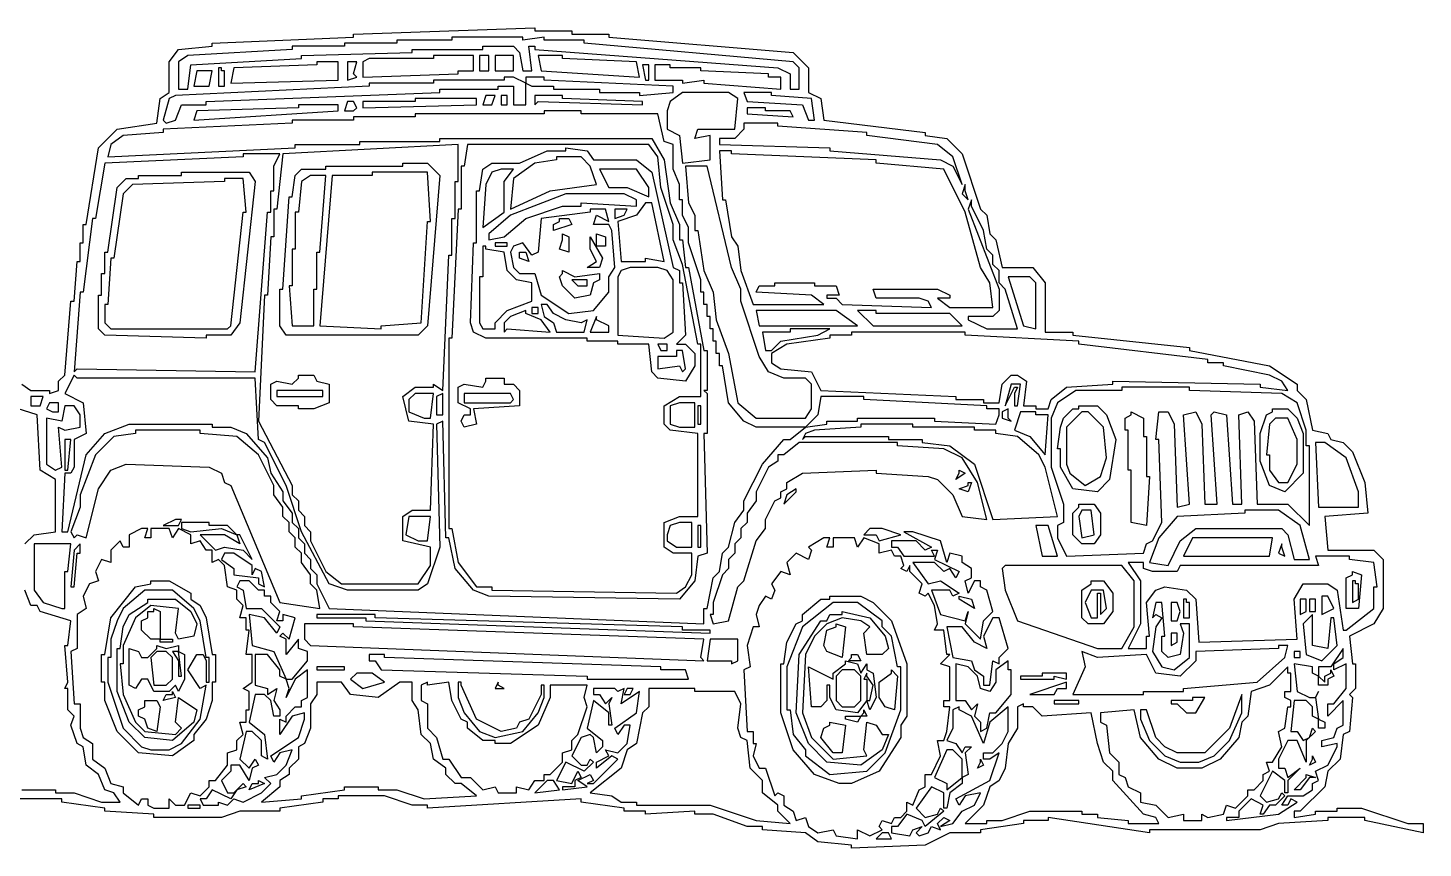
# Model space of a CAD drawing. Header units: millimetres. Extents: x 0 to 280, y -115 to 107.
# Drawn here: x 180.7 to 280, y 0 to 58.4 of the extents above; entities that cross this region are included whole.
import ezdxf

# ---------------------------------------------------------------- set-up
doc = ezdxf.new("R2010")
doc.units = ezdxf.units.MM
doc.layers.add('CAMISETA_4X4', color=7, linetype='CONTINUOUS')

msp = doc.modelspace()

# ---------------------------------------------------------------- linework, layer by layer
at = {"layer": 'CAMISETA_4X4', "color": 7}
for points in [[(180.25, 33.031), (180.906, 32.594), (182.219, 32.594), (182.219, 32.375), (182.875, 32.594), (182.875, 33.25), (183.313, 33.688), (183.75, 38.938), (183.969, 38.938), (184.188, 41.781), (184.406, 41.781), (184.406, 43.094), (184.625, 43.094), (184.625, 44.406), (184.844, 44.406), (185.719, 49.875), (187.031, 51.188), (189.875, 51.625), (190.094, 53.375), (190.75, 53.813), (190.75, 56), (191.406, 56.875), (193.813, 57.094), (193.813, 57.313), (203.875, 57.75), (203.875, 57.969), (216.781, 58.406), (216.781, 58.188), (219.406, 58.188), (219.406, 57.969), (222.031, 57.969), (222.031, 57.75), (235.156, 56.656), (236.25, 55.563), (236.25, 53.813), (237.125, 53.375), (237.344, 51.844), (244.563, 50.969), (244.563, 50.75), (246.094, 50.531), (247.188, 49.438), (248.5, 45.5), (248.938, 45.063), (249.156, 43.75), (249.594, 43.313), (250.031, 41.344), (252.219, 41.344), (253.094, 40.25), (253.094, 36.75), (255.063, 36.75), (255.063, 36.531), (263.375, 35.656), (263.375, 35.438), (269.063, 34.344), (271.031, 33.031), (271.031, 32.594), (271.688, 31.938), (272.125, 29.75), (273.219, 29.531), (273.438, 29.094), (274.313, 28.875), (274.969, 28.219), (275.844, 26.031), (276.063, 23.844), (273, 23.625), (273.219, 21.219), (276.5, 21.219), (277.156, 20.563), (277.156, 17.063), (276.5, 15.969), (274.75, 15.094), (274.969, 13.125), (275.188, 13.125), (275.188, 11.375), (274.75, 10.938), (274.969, 10.719), (274.75, 8.313), (274.313, 8.094), (274.094, 6.344), (273.219, 5.469), (273, 4.375), (271.25, 2.625), (270.813, 2.625), (270.813, 2.188), (272.344, 2.406), (272.344, 2.625), (273.875, 2.625), (273.875, 2.844), (275.625, 2.844), (278.906, 1.75), (280, 1.75), (280, 1.094), (275.844, 1.969), (275.844, 2.188), (273.219, 2.188), (273.219, 1.969), (269.719, 1.75), (268.406, 1.313), (260.531, 1.313), (260.531, 1.094), (253.313, 2.188), (253.313, 1.969), (251.563, 1.969), (251.563, 1.75), (248.5, 1.313), (248.5, 1.094), (246.313, 1.094), (244.563, 0.219), (239.313, 0), (239.313, 0.219), (236.906, 0.438), (236.031, 1.094), (232.969, 1.313), (232.969, 1.531), (231.875, 1.531), (229.469, 2.406), (228.156, 2.406), (228.156, 2.625), (224.656, 2.406), (224.656, 2.625), (223.125, 2.625), (223.125, 2.844), (220.063, 3.281), (220.063, 3.5), (209.125, 2.844), (209.125, 3.063), (208.031, 3.063), (206.063, 3.719), (202.781, 3.719), (202.781, 3.5), (201.688, 3.5), (201.688, 3.281), (198.625, 2.844), (198.625, 2.625), (195.781, 2.625), (194.469, 2.188), (189.656, 2.188), (189.656, 2.406), (186.156, 2.625), (186.156, 2.844), (183.094, 3.281), (183.094, 3.5), (179.813, 3.5)], [(180.469, 21.656), (181.125, 22.313), (182.656, 22.531), (182.656, 26.25), (181.563, 26.906), (181.344, 30.844), (176.531, 32.375)], [(180.25, 4.156), (182.656, 4.156), (182.656, 3.938), (183.969, 3.938), (185.938, 3.281), (187.25, 3.281), (186.813, 3.938), (186.156, 4.156), (185.719, 5.25), (184.844, 5.906), (184.625, 7.219), (184.188, 7.438), (183.75, 8.75), (183.969, 9.406), (183.531, 9.844), (183.531, 11.375), (183.313, 11.375), (183.531, 11.813), (183.313, 14.438), (183.531, 14.438), (183.75, 16.188), (181.563, 16.844), (181.344, 17.281), (180.906, 17.281), (180.469, 18.375)]]:
    msp.add_lwpolyline(points, dxfattribs=at)
for points in [[(210.875, 57.75), (210.875, 57.531), (206.938, 57.531), (206.938, 57.313), (203.219, 57.313), (203.219, 57.094), (199.5, 57.094), (199.5, 56.875), (192.063, 56.438), (191.406, 56), (191.406, 54.031), (192.063, 54.031), (192.281, 55.781), (200.156, 56.219), (200.156, 56.438), (208.031, 56.656), (208.031, 56.875), (213.063, 56.875), (213.063, 57.094), (215.25, 57.094), (215.688, 56.656), (215.906, 55.344), (216.563, 55.344), (216.344, 57.094), (216.781, 57.094), (216.781, 56.875), (234.063, 55.563), (234.938, 55.125), (234.938, 54.031), (235.594, 54.031), (235.594, 55.563), (235.156, 56), (220.281, 57.313), (220.281, 57.531), (217.438, 57.531), (217.438, 57.75), (215.906, 57.531), (215.906, 57.75)], [(201.25, 56), (201.25, 55.781), (195.344, 55.563), (195.125, 54.469), (202.781, 54.688), (202.781, 56)], [(203.438, 56), (203.438, 54.688), (204.094, 54.906), (203.875, 55.125), (204.094, 56)], [(209.563, 56.438), (209.563, 56.219), (204.969, 56.219), (204.531, 56), (204.531, 54.906), (211.313, 55.125), (211.313, 55.344), (212.406, 55.344), (212.406, 56.438)], [(212.844, 56.438), (212.844, 55.344), (213.5, 55.344), (213.5, 56.438)], [(213.938, 56.438), (213.938, 55.344), (215.25, 55.344), (215.25, 56.438)], [(217, 56.438), (217.219, 55.344), (224.219, 54.906), (224, 56), (218.75, 56.219), (218.75, 56.438)], [(224.438, 55.781), (224.656, 54.688), (224.875, 54.688), (224.875, 55.781)], [(225.313, 55.781), (225.313, 54.688), (227.281, 54.688), (227.281, 54.469), (228.813, 54.688), (228.813, 54.469), (234.281, 54.031), (234.281, 54.906), (233.406, 54.906), (233.406, 55.125), (228.594, 55.344), (228.594, 55.563), (226.406, 55.563), (226.406, 55.781)], [(214.594, 54.906), (214.594, 54.688), (209.563, 54.688), (209.563, 54.469), (204.969, 54.469), (204.969, 54.25), (191.188, 53.594), (190.75, 53.375), (190.313, 51.844), (190.531, 51.625), (191.188, 51.844), (191.625, 52.938), (193.375, 52.938), (193.375, 53.156), (210, 53.813), (210, 54.031), (214.156, 54.031), (214.156, 54.25), (215.25, 54.25), (215.25, 52.938), (216.125, 52.938), (216.125, 54.469), (215.25, 54.906)], [(192.719, 55.344), (192.5, 54.25), (193.594, 54.25), (193.813, 55.344)], [(194.469, 55.563), (194.25, 55.563), (194.25, 54.25), (194.688, 54.25), (194.688, 55.344), (194.469, 55.344)], [(216.125, 54.906), (216.125, 54.469), (216.563, 54.25), (218.094, 54.25), (218.094, 54.031), (221.375, 54.031), (221.375, 53.813), (224.219, 53.813), (224.219, 53.594), (226.625, 53.813), (226.625, 54.25), (217.438, 54.688), (217.438, 54.906)], [(227.281, 53.813), (226.406, 53.156), (226.188, 52.5), (226.188, 51.188), (227.063, 50.75), (227.281, 48.781), (229.25, 49), (229.25, 50.75), (228.156, 50.531), (228.375, 51.188), (231, 51.188), (231.219, 53.375), (230.563, 53.813)], [(231.656, 53.813), (231.875, 53.156), (235.813, 52.938), (236.25, 51.844), (236.688, 51.844), (236.469, 53.375), (233.625, 53.594), (233.625, 53.813)], [(199.938, 52.938), (199.938, 52.719), (192.719, 52.5), (192.5, 51.844), (202.781, 52.5), (202.781, 52.938)], [(203.438, 53.156), (203.219, 52.5), (203.875, 52.5), (204.094, 52.719), (203.875, 53.156)], [(208.25, 53.375), (208.25, 53.156), (204.531, 53.156), (204.531, 52.719), (212.625, 52.938), (212.625, 53.375)], [(213.281, 53.594), (213.063, 52.938), (213.719, 52.938), (213.938, 53.594)], [(214.375, 53.594), (214.375, 52.938), (214.813, 52.938), (214.813, 53.594)], [(216.781, 53.594), (216.781, 52.938), (217, 53.156), (224.438, 52.938), (224.438, 53.156), (218.75, 53.375), (218.75, 53.594)], [(231.875, 52.719), (231.875, 52.281), (235.156, 52.063), (234.938, 52.5), (233.188, 52.5), (233.188, 52.719)], [(217.438, 52.5), (217.438, 52.281), (208.25, 52.281), (208.25, 52.063), (203.875, 52.063), (203.875, 51.844), (199.5, 51.844), (199.5, 51.625), (190.313, 51.188), (190.313, 50.969), (187.469, 50.75), (186.594, 50.094), (186.375, 49.219), (199.719, 49.875), (199.719, 50.094), (204.313, 50.094), (204.313, 50.313), (210, 50.313), (210, 50.531), (225.094, 50.531), (225.969, 49), (226.406, 45.938), (227.063, 44.406), (227.063, 43.313), (227.281, 43.313), (227.5, 41.344), (227.719, 41.344), (228.813, 35.438), (229.031, 35.438), (229.031, 32.594), (228.813, 32.594), (229.031, 32.375), (229.031, 29.531), (228.813, 29.531), (229.031, 21), (228.375, 20.781), (228.156, 19.031), (227.063, 17.719), (213.5, 17.938), (212.406, 18.375), (211.094, 19.906), (210.656, 22.094), (210.438, 22.094), (210.219, 30.406), (209.781, 30.188), (210, 21.438), (209.125, 18.813), (208.469, 18.375), (203.438, 18.375), (202.125, 18.813), (200.156, 22.531), (199.063, 25.813), (197.531, 28.875), (197.094, 29.094), (196.875, 33.469), (184.188, 33.469), (183.969, 33.688), (183.313, 32.375), (184.625, 31.719), (184.844, 29.531), (183.969, 29.094), (183.969, 27.125), (183.75, 26.688), (183.313, 26.688), (183.094, 22.531), (183.531, 22.531), (184.844, 28), (186.156, 29.531), (187.906, 30.188), (193.813, 30.188), (193.813, 29.969), (195.125, 29.969), (196.219, 29.531), (197.75, 27.781), (197.969, 26.688), (198.844, 25.375), (198.844, 24.719), (199.5, 23.844), (199.5, 23.188), (199.938, 22.75), (199.938, 22.094), (200.375, 21.656), (200.375, 21), (200.813, 20.563), (200.813, 19.906), (201.25, 19.469), (201.25, 18.813), (202.125, 17.063), (228.813, 15.969), (228.813, 17.063), (229.031, 17.063), (229.469, 19.25), (229.906, 19.688), (230.125, 21), (230.563, 21.438), (231, 23.188), (231.656, 24.063), (231.656, 24.719), (232.969, 27.344), (234.5, 29.094), (234.938, 29.094), (236.031, 29.969), (232.531, 29.969), (231.656, 30.406), (230.563, 31.719), (230.125, 34.344), (229.906, 34.344), (229.906, 35.219), (229.688, 35.219), (229.688, 36.094), (229.469, 36.094), (229.469, 36.969), (229.25, 36.969), (229.25, 37.844), (229.031, 37.844), (229.031, 38.719), (228.813, 38.719), (228.813, 39.594), (228.594, 39.594), (228.594, 40.469), (227.719, 43.094), (227.719, 44.188), (227.281, 45.063), (227.281, 46.156), (227.063, 46.156), (227.063, 47.25), (226.625, 48.344), (226.625, 50.094), (225.969, 50.313), (225.531, 52.281), (220.063, 52.281), (220.063, 52.5)], [(231.656, 51.625), (231.656, 51.188), (231, 50.531), (229.906, 50.531), (229.906, 50.094), (237.781, 49.875), (237.781, 49.656), (245.656, 49), (246.531, 48.563), (247.188, 47.25), (246.531, 49.219), (245.438, 50.094), (240.406, 50.75), (240.406, 50.969), (234.063, 51.406), (234.063, 51.625)], [(211.313, 50.094), (198.844, 49.438), (198.406, 45.5), (198.188, 45.5), (198.188, 43.531), (197.969, 43.531), (197.75, 39.375), (197.531, 39.375), (197.094, 30.406), (199.5, 25.813), (199.5, 25.156), (199.938, 24.719), (199.938, 24.063), (200.375, 23.625), (200.375, 22.969), (200.813, 22.531), (200.813, 21.875), (201.906, 19.688), (203, 18.813), (208.469, 18.813), (209.344, 20.125), (209.344, 21.438), (207.375, 21.875), (207.375, 23.625), (208.031, 24.063), (209.344, 24.063), (209.563, 30.188), (207.813, 30.406), (207.375, 32.156), (208.25, 32.813), (209.563, 32.813), (209.563, 33.031), (210.219, 32.594), (210.656, 42.219), (210.875, 42.219), (210.875, 44.844), (211.094, 44.844), (211.094, 47.469), (211.313, 47.469)], [(211.969, 50.094), (211.75, 48.563), (211.531, 48.563), (211.531, 45.5), (211.313, 45.5), (210.875, 36.313), (210.656, 36.313), (210.656, 22.75), (210.875, 22.75), (211.313, 20.344), (212.625, 18.594), (213.719, 18.594), (213.719, 18.375), (226.844, 18.156), (227.5, 18.594), (227.938, 19.469), (227.938, 21), (226.625, 21), (225.969, 21.438), (225.969, 23.188), (227.063, 23.625), (228.375, 23.625), (228.375, 29.531), (226.406, 29.75), (225.969, 30.188), (225.969, 31.5), (227.063, 32.156), (228.594, 32.156), (228.594, 35.875), (228.375, 35.875), (227.281, 41.563), (226.625, 43.313), (226.625, 44.406), (225.75, 47.031), (225.531, 49.219), (224.875, 50.094)], [(218.969, 49.875), (220.5, 49.656), (220.938, 49), (224, 49), (225.094, 48.125), (226.625, 41.344), (227.063, 41.125), (227.063, 40.25), (227.281, 40.25), (227.5, 36.531), (226.844, 35.875), (227.5, 35.875), (228.156, 35.219), (228.156, 34.344), (227.5, 33.25), (225.531, 33.469), (225.094, 33.906), (224.875, 35.875), (222.688, 35.875), (222.688, 36.094), (220.5, 36.094), (220.5, 36.313), (213.281, 36.313), (212.406, 36.75), (212.188, 37.406), (212.406, 43.094), (212.625, 43.094), (212.625, 46.813), (212.844, 46.813), (213.063, 48.344), (213.719, 48.781), (215.688, 48.781), (217.656, 49.656), (218.969, 49.656)], [(196, 49.438), (196, 49.219), (186.156, 48.781), (185.5, 44.844), (185.281, 44.844), (184.625, 39.594), (184.406, 39.594), (183.969, 33.906), (184.188, 34.125), (196.875, 33.906), (197.75, 45.281), (197.969, 45.281), (197.969, 46.813), (198.188, 46.813), (198.188, 48.563), (198.625, 49.438)], [(207.375, 48.781), (209.125, 48.781), (210, 47.906), (209.125, 37.188), (208.469, 36.531), (199.063, 36.531), (198.625, 37.188), (198.625, 39.813), (198.844, 39.813), (199.281, 46.375), (199.5, 46.375), (199.719, 47.906), (200.156, 48.344), (201.906, 48.344), (201.906, 48.563), (207.375, 48.563)], [(218.313, 49.219), (218.313, 49), (216.781, 48.781), (215.25, 47.688), (215.031, 45.5), (217.875, 46.813), (221.156, 47.25), (220.719, 48.563), (220.063, 49.219)], [(229.906, 49.656), (230.125, 46.156), (230.344, 46.156), (230.781, 43.531), (231.219, 42.875), (231.438, 41.125), (232.313, 38.719), (237.344, 38.719), (236.469, 39.375), (232.531, 39.594), (232.75, 40.031), (233.844, 40.031), (233.844, 40.25), (236.688, 40.25), (236.688, 40.031), (238.219, 40.031), (238.438, 39.375), (237.563, 39.375), (237.563, 39.156), (238.219, 39.156), (238.656, 38.719), (245, 38.5), (244.781, 38.938), (244.125, 39.156), (241.063, 39.156), (240.844, 39.813), (245.438, 39.813), (246.313, 39.375), (246.313, 39.156), (245.438, 39.156), (246.313, 38.5), (249.375, 38.5), (249.156, 40.25), (248.5, 41.344), (247.406, 45.281), (245.875, 48.344), (241.063, 48.781), (241.063, 49), (230.781, 49.438), (230.781, 49.656)], [(191.625, 48.125), (196.438, 48.125), (196.875, 47.469), (195.781, 37.406), (195.125, 36.531), (193.375, 36.531), (193.375, 36.313), (186.156, 36.531), (185.719, 36.969), (185.719, 39.375), (185.938, 39.375), (185.938, 40.906), (186.156, 40.906), (186.156, 42.438), (186.375, 42.438), (187.031, 47.031), (187.688, 47.688), (188.563, 47.688), (188.563, 47.906), (191.625, 47.906)], [(194.688, 47.688), (194.688, 47.469), (188.125, 47.25), (187.469, 46.594), (186.813, 42), (186.594, 42), (186.375, 38.719), (186.156, 38.719), (186.156, 37.406), (186.594, 36.969), (194.906, 36.969), (195.125, 37.188), (196, 45.281), (196.219, 45.281), (196, 47.688)], [(200.813, 47.906), (200.156, 47.469), (199.938, 45.281), (199.719, 45.281), (199.719, 42.656), (199.5, 42.656), (199.5, 40.031), (199.281, 40.031), (199.5, 37.188), (201.031, 37.188), (201.031, 39.813), (201.25, 39.813), (201.25, 42.438), (201.469, 42.438), (201.906, 47.906)], [(205.188, 48.125), (205.188, 47.906), (202.344, 47.906), (201.469, 37.188), (205.844, 36.969), (205.844, 37.188), (208.688, 37.406), (209.125, 44.625), (209.344, 44.625), (209.125, 48.125)], [(214.375, 48.344), (213.719, 48.125), (213.281, 47.25), (213.063, 44.188), (214.594, 45.281), (214.594, 47.469), (215.25, 48.344)], [(221.375, 48.344), (222.031, 47.031), (223.344, 47.031), (224.875, 46.375), (224.875, 47.031), (224, 48.344)], [(227.5, 48.563), (227.719, 45.938), (228.156, 45.063), (228.156, 43.969), (228.375, 43.969), (228.813, 41.125), (229.469, 39.594), (229.688, 37.625), (230.563, 35.219), (231.219, 31.719), (232.531, 30.625), (236.031, 30.625), (236.469, 31.281), (236.469, 33.031), (236.031, 33.469), (234.5, 33.469), (233.406, 33.906), (232.75, 35), (231.438, 38.938), (231.438, 39.813), (230.781, 41.344), (229.031, 48.563)], [(247.406, 47.25), (247.188, 46.594), (247.625, 46.156), (247.406, 46.813)], [(218.969, 46.594), (215.031, 45.063), (213.5, 43.75), (213.5, 43.313), (214.594, 43.531), (216.125, 44.844), (218.75, 45.719), (220.063, 45.719), (220.063, 45.938), (224, 45.719), (224, 46.156), (223.125, 46.594)], [(224.656, 45.938), (224, 45.063), (222.688, 44.625), (222.906, 41.781), (224.656, 41.781), (224.656, 42), (225.969, 41.781), (225.094, 45.938)], [(247.844, 46.156), (247.625, 45.5), (249.813, 39.813), (249.813, 38.281), (249.375, 37.844), (247.625, 37.844), (247.625, 37.625), (248.938, 36.969), (251.125, 36.969), (250.25, 39.813), (249.813, 40.25), (249.813, 41.125), (249.375, 41.563), (249.375, 42.219), (248.938, 42.656), (248.719, 43.969), (247.844, 45.719)], [(220.719, 45.5), (220.719, 45.281), (217.219, 44.844), (217, 42.438), (216.563, 42.219), (215.906, 43.094), (215.25, 42.875), (215.031, 42.438), (215.25, 41.344), (215.688, 40.906), (216.781, 40.906), (217.219, 39.375), (219.188, 38.063), (220.938, 38.281), (222.031, 39.594), (222.031, 40.688), (222.469, 41.344), (222.25, 43.969), (222.031, 44.406), (220.938, 44.406), (221.156, 45.063), (222.031, 44.625), (221.813, 45.5)], [(218.531, 44.844), (219.188, 44.844), (219.406, 44.406), (218.094, 43.969), (218.094, 44.406), (218.531, 44.625)], [(222.469, 45.5), (222.469, 44.844), (223.125, 45.063), (223.344, 45.5)], [(218.75, 43.75), (219.188, 43.531), (219.188, 42.438), (218.531, 42.656), (218.75, 43.313)], [(221.156, 43.75), (221.813, 43.531), (221.813, 42.875), (221.156, 42.875)], [(213.281, 42.875), (213.063, 42.875), (213.063, 40.688), (212.844, 40.688), (212.844, 37.406), (213.063, 36.969), (213.938, 36.969), (213.938, 37.406), (214.813, 38.281), (216.563, 38.938), (216.563, 40.25), (215.469, 40.469), (214.813, 41.125), (214.594, 42.438), (213.281, 42.656)], [(213.938, 43.094), (213.938, 42.875), (214.813, 42.875), (214.813, 43.094)], [(220.719, 43.531), (221.594, 42), (221.375, 41.344), (220.5, 41.344), (221.156, 41.781), (220.719, 42.656)], [(215.688, 42.438), (216.125, 42.438), (216.344, 41.781), (215.688, 42)], [(218.75, 41.125), (219.625, 40.688), (221.375, 40.906), (221.375, 40.469), (220.938, 40.25), (220.719, 39.375), (219.625, 39.156), (218.75, 40.031), (218.531, 40.688), (218.75, 40.906)], [(223.563, 41.344), (222.906, 41.125), (222.688, 40.688), (222.688, 36.531), (225.969, 36.313), (226.625, 36.75), (226.625, 40.469), (226.188, 41.125), (225.531, 41.344)], [(219.406, 40.469), (219.844, 40.031), (220.5, 40.031), (220.5, 40.469)], [(250.469, 40.688), (251.563, 37.188), (252.438, 36.969), (252.438, 40.25), (252, 40.688)], [(216.125, 38.281), (215.031, 37.844), (214.594, 37.406), (214.594, 36.75), (214.813, 36.969), (217.875, 36.75), (217.219, 37.625), (216.125, 38.063)], [(216.563, 38.5), (216.563, 38.063), (217, 38.063), (217, 38.5)], [(217.219, 38.719), (217.438, 37.844), (218.094, 37.406), (218.313, 36.75), (220.281, 36.75), (220.5, 37.625), (220.063, 37.406), (218.969, 37.625), (218.094, 38.063), (217.656, 38.719)], [(221.156, 37.844), (220.719, 36.75), (222.031, 36.75), (222.031, 37.188), (221.156, 37.625)], [(232.531, 38.281), (232.75, 37.188), (239.75, 37.188), (238.219, 38.281)], [(239.75, 38.281), (240.844, 37.188), (247.188, 37.188), (246.313, 38.063), (241.063, 38.063), (241.063, 38.281)], [(234.938, 36.969), (234.938, 36.75), (232.969, 36.75), (233.188, 35.438), (233.625, 35.438), (234.281, 36.094), (236.906, 36.531), (237.781, 36.969)], [(239.313, 36.75), (239.313, 36.531), (237.781, 36.531), (237.781, 36.313), (234.719, 35.875), (233.625, 35.219), (233.625, 34.563), (234.281, 34.125), (236.469, 33.906), (237.125, 32.594), (246.75, 32.156), (246.75, 31.938), (248.719, 31.938), (248.719, 31.719), (249.813, 31.719), (250.031, 33.031), (250.688, 33.688), (251.125, 33.688), (251.781, 33.25), (251.563, 31.5), (252.438, 31.5), (252.438, 31.281), (253.313, 31.281), (253.531, 31.938), (254.625, 32.813), (257.906, 33.031), (257.906, 33.25), (268.406, 33.031), (268.406, 32.813), (270.375, 32.594), (269.938, 33.25), (269.063, 33.688), (265.781, 34.344), (265.781, 34.563), (264.688, 34.563), (264.688, 34.781), (255.5, 35.875), (255.5, 36.094), (247.406, 36.531), (247.406, 36.75)], [(225.531, 35.875), (225.75, 35.438), (226.188, 35.438), (226.188, 35.875)], [(226.844, 35.438), (226.844, 35), (225.531, 35), (225.531, 34.125), (227.063, 34.344), (227.281, 33.906), (227.5, 34.125), (227.281, 35.438)], [(199.938, 33.688), (201.031, 33.688), (201.25, 33.25), (202.125, 33.031), (202.125, 31.719), (201.031, 31.281), (199.938, 31.281), (199.938, 31.5), (198.406, 31.5), (197.969, 31.938), (197.969, 33.031), (198.406, 33.25), (199.5, 33.031), (199.938, 33.469)], [(213.281, 33.469), (214.594, 33.469), (214.594, 33.031), (215.25, 33.031), (215.688, 32.594), (215.688, 31.5), (212.406, 31.281), (212.625, 30.188), (211.75, 29.969), (211.531, 30.406), (211.75, 30.844), (212.188, 30.844), (212.188, 31.281), (211.313, 31.719), (211.313, 32.813), (211.75, 33.031), (213.063, 32.813), (213.281, 33.25)], [(250.688, 33.031), (250.25, 31.5), (250.906, 32.813), (251.125, 32.813), (250.906, 32.375), (250.906, 31.5), (251.125, 31.5), (251.344, 33.031)], [(258.563, 32.813), (258.563, 32.594), (255.281, 32.594), (253.969, 31.719), (253.531, 30.625), (253.531, 27.125), (254.406, 24.5), (254.406, 23.188), (253.969, 22.969), (253.969, 22.094), (254.625, 20.781), (260.094, 21), (260.313, 21.656), (260.75, 21.875), (261.406, 23.188), (261.188, 29.094), (260.969, 29.094), (261.188, 31.063), (261.844, 31.063), (262.281, 30.188), (262.5, 24.281), (263.375, 24.5), (262.938, 30.844), (263.813, 31.063), (264.25, 30.188), (264.469, 24.5), (265.344, 24.5), (264.906, 30.844), (265.125, 31.063), (266, 30.844), (266.438, 24.5), (267.094, 24.5), (266.875, 30.844), (267.531, 31.063), (267.969, 30.406), (268.188, 24.5), (270.375, 24.5), (271.906, 22.969), (271.906, 28.656), (271.688, 28.656), (271.688, 29.75), (271.031, 31.719), (269.938, 32.375), (263.375, 32.594), (263.375, 32.813)], [(180.906, 32.156), (180.906, 31.5), (181.563, 31.5), (181.781, 32.156)], [(198.406, 32.594), (198.406, 32.156), (201.688, 32.156), (201.688, 32.594)], [(208.25, 32.375), (207.813, 31.938), (207.813, 31.063), (208.906, 30.625), (209.344, 30.625), (209.563, 32.375)], [(210.219, 32.375), (209.781, 32.156), (209.781, 30.844), (210.219, 30.844)], [(211.75, 32.375), (211.75, 31.719), (215.031, 31.719), (215.25, 31.938), (215.031, 32.375)], [(237.125, 32.156), (236.906, 30.844), (236.031, 29.969), (237.563, 30.188), (237.563, 30.406), (239.75, 30.406), (239.75, 30.625), (245.219, 30.625), (245.219, 30.406), (249.594, 30.188), (249.813, 30.844), (249.813, 31.281), (248.938, 31.281), (248.938, 31.5), (240.188, 31.938), (240.188, 32.156)], [(182.219, 31.719), (182, 31.281), (182.438, 31.063), (182.875, 31.063), (182.875, 31.719)], [(183.313, 31.5), (183.094, 30.406), (182, 30.625), (182, 27.344), (182.656, 26.906), (183.094, 27.125), (182.875, 29.969), (183.313, 29.75), (184.406, 29.969), (184.406, 30.844), (183.969, 31.5)], [(227.063, 31.719), (226.406, 31.5), (226.406, 30.188), (227.063, 29.969), (228.156, 29.969), (228.156, 31.719)], [(228.594, 31.5), (228.375, 31.5), (228.375, 30.188), (228.594, 30.188)], [(250.469, 31.281), (250.031, 31.063), (250.031, 30.625), (250.688, 30.406), (250.469, 30.625)], [(251.344, 31.063), (250.906, 29.75), (252, 29.313), (253.094, 28), (253.313, 30.844), (252.438, 30.844), (252.438, 31.063)], [(255.5, 31.5), (256.813, 31.5), (257.469, 30.844), (258.125, 29.094), (257.688, 26.25), (256.813, 25.375), (255.063, 25.594), (254.188, 27.125), (254.188, 28.438), (253.969, 28.438), (254.188, 29.969), (254.406, 30.625), (255.063, 31.281), (255.5, 31.281)], [(255.719, 31.063), (254.625, 29.969), (254.625, 27.344), (254.844, 26.688), (255.938, 25.813), (257.031, 26.469), (257.469, 27.781), (257.25, 29.969), (256.156, 31.063)], [(259.219, 31.063), (260.094, 30.625), (260.094, 29.313), (260.313, 29.313), (260.313, 26.469), (260.531, 26.469), (260.313, 22.969), (259.219, 23.188), (259.219, 26.906), (259, 26.906), (259, 29.75), (258.781, 29.75), (258.781, 30.625), (259.219, 30.844)], [(269.281, 31.281), (270.375, 31.281), (271.031, 30.625), (271.469, 29.531), (271.469, 26.688), (270.156, 25.375), (269.063, 25.813), (268.406, 27.563), (268.406, 29.531), (268.844, 30.844), (269.281, 31.063)], [(239.969, 30.188), (239.969, 29.969), (236.688, 29.75), (236.031, 29.531), (235.813, 29.094), (236.031, 29.313), (241.938, 29.313), (241.938, 29.094), (244.344, 29.094), (244.344, 28.875), (246.313, 28.656), (248.063, 27.344), (249.375, 23.406), (253.969, 23.625), (253.094, 27.125), (252.656, 28), (251.125, 29.313), (249.594, 29.531), (249.594, 29.75), (248.063, 29.75), (248.063, 29.969), (243.688, 29.969), (243.688, 30.188)], [(269.5, 30.625), (269.063, 30.188), (268.844, 28), (269.063, 28), (269.063, 26.906), (269.719, 26.031), (270.375, 26.031), (271.031, 27.344), (271.031, 29.094), (270.375, 30.625)], [(183.313, 29.094), (183.313, 26.906), (183.531, 26.906), (183.75, 29.094)], [(188.344, 29.75), (188.344, 29.531), (186.813, 29.313), (185.5, 28), (184.406, 25.156), (184.406, 24.281), (183.75, 22.531), (183.969, 22.094), (184.188, 22.313), (184.844, 22.094), (185.719, 25.594), (186.594, 26.906), (187.688, 27.344), (193.594, 27.125), (194.469, 26.688), (194.688, 26.031), (195.125, 25.813), (198.625, 17.5), (201.469, 17.063), (201.25, 18.375), (200.813, 18.813), (200.813, 19.469), (200.156, 20.344), (200.156, 21), (199.719, 21.438), (199.719, 22.094), (199.281, 22.531), (199.281, 23.188), (198.844, 23.625), (198.844, 24.281), (198.188, 25.156), (198.188, 25.813), (197.094, 28), (195.563, 29.313), (192.938, 29.531), (192.938, 29.75)], [(235.594, 28.875), (234.5, 28), (234.063, 28), (234.063, 27.563), (233.406, 27.125), (232.531, 25.375), (232.531, 24.719), (231.875, 23.844), (231.875, 23.188), (231.438, 22.75), (231.438, 22.094), (231, 21.656), (231, 21), (230.563, 20.563), (230.563, 19.906), (230.125, 19.469), (229.469, 17.5), (229.469, 16.625), (229.25, 16.625), (229.469, 15.969), (230.563, 16.188), (231.219, 18.594), (231.656, 19.031), (232.531, 21.875), (233.188, 22.75), (233.188, 23.406), (233.844, 24.719), (234.281, 24.938), (234.281, 25.375), (234.719, 25.594), (234.719, 26.031), (235.813, 26.688), (241.063, 26.906), (241.063, 26.688), (244.781, 26.469), (245.438, 26.25), (246.531, 25.156), (247.188, 23.625), (248.938, 23.406), (248.281, 26.031), (247.188, 27.781), (245.875, 28.438), (242.594, 28.656), (242.594, 28.875)], [(272.344, 28.875), (272.563, 24.281), (275.406, 24.281), (275.406, 25.375), (274.531, 27.781), (273, 28.875)], [(246.969, 26.906), (247.406, 26.688), (246.75, 26.25), (246.969, 26.688)], [(247.625, 26.031), (247.844, 26.031), (247.625, 25.375), (246.969, 25.594), (247.625, 25.813)], [(235.375, 25.594), (234.719, 25.156), (234.5, 24.5), (235.375, 25.375)], [(255.5, 24.5), (256.594, 24.5), (257.031, 23.844), (257.031, 22.313), (256.594, 21.656), (255.719, 21.656), (255.063, 22.313), (255.063, 23.844), (255.5, 24.281)], [(255.719, 24.063), (255.5, 23.625), (255.719, 22.094), (256.594, 22.313), (256.375, 24.063)], [(267.313, 24.063), (267.313, 23.844), (262.5, 23.625), (261.188, 22.094), (260.531, 20.344), (261.844, 20.125), (262.719, 21.875), (263.813, 22.75), (269.938, 22.75), (270.375, 22.313), (270.813, 20.563), (271.906, 20.563), (271.25, 22.969), (269.719, 24.063)], [(191.188, 23.406), (190.313, 22.969), (191.406, 22.969), (191.625, 23.406)], [(191.625, 23.188), (191.625, 22.75), (192.281, 22.531), (194.469, 22.75), (195.563, 22.313), (194.906, 22.969), (193.594, 22.969), (193.594, 23.188)], [(207.813, 23.625), (207.594, 22.313), (208.469, 21.875), (209.125, 21.875), (209.344, 23.625)], [(227.063, 23.188), (226.406, 22.969), (226.188, 22.313), (226.188, 21.875), (226.844, 21.438), (227.938, 21.438), (227.938, 23.188)], [(228.594, 22.969), (228.375, 22.969), (228.375, 21.438), (228.594, 21.438)], [(252.438, 22.969), (252.875, 20.781), (253.969, 20.781), (253.313, 22.969)], [(188.781, 22.75), (187.906, 22.313), (187.906, 21.438), (187.469, 21.438), (187.25, 21.875), (186.594, 21.219), (186.594, 20.344), (185.938, 20.563), (185.5, 19.688), (185.719, 19.031), (185.063, 18.813), (184.625, 17.938), (184.844, 17.063), (184.188, 16.625), (184.188, 14.219), (183.75, 14), (183.969, 10.281), (184.406, 10.281), (184.406, 8.531), (184.625, 7.875), (185.281, 7.438), (185.281, 6.344), (186.156, 5.688), (186.594, 4.594), (187.469, 4.375), (187.469, 3.938), (188.563, 3.063), (188.781, 3.5), (189.219, 3.5), (189.219, 3.063), (189.656, 2.844), (190.75, 2.844), (190.75, 3.5), (191.188, 3.063), (191.844, 3.063), (192.281, 3.938), (192.938, 3.719), (193.594, 4.375), (193.594, 4.813), (194.031, 4.813), (194.906, 5.906), (194.906, 6.781), (195.563, 7), (195.563, 7.656), (196, 8.094), (195.781, 8.969), (196.219, 8.969), (196.219, 9.844), (196.438, 9.844), (196.438, 11.156), (196, 11.375), (196.656, 11.813), (196.656, 13.781), (196.219, 13.781), (196.438, 15.531), (196.219, 15.531), (196.219, 16.406), (195.781, 16.406), (196, 17.281), (195.563, 17.719), (195.563, 18.375), (194.906, 18.594), (194.688, 20.125), (194.25, 20.563), (193.813, 20.344), (193.813, 21.219), (193.375, 21.219), (192.938, 21.875), (192.281, 21.656), (192.281, 22.313), (191.406, 22.75), (190.969, 22.094), (190.75, 22.75), (189.438, 22.75), (189.438, 22.094), (189, 22.094), (189.219, 22.75)], [(192.938, 22.313), (194.031, 21.219), (194.688, 21.438), (196, 21.219), (196.656, 20.563), (195.781, 22.313), (195.563, 22.313), (195.781, 21.656), (194.688, 22.313)], [(237.344, 22.094), (236.25, 21.438), (236.469, 21.219), (236.25, 20.563), (235.375, 21), (234.719, 20.344), (234.938, 19.469), (234.281, 19.688), (233.625, 18.813), (233.844, 18.375), (233.625, 17.719), (233.188, 17.938), (232.75, 17.281), (232.531, 16.625), (232.75, 15.75), (232.313, 15.75), (231.875, 14.438), (232.094, 12.906), (231.656, 12.688), (231.875, 8.313), (232.313, 8.313), (232.313, 7.438), (232.531, 7.438), (232.313, 6.563), (232.75, 5.688), (233.188, 5.688), (233.844, 3.719), (234.063, 3.938), (234.5, 3.719), (234.5, 3.063), (235.156, 2.625), (235.375, 1.969), (236.031, 2.188), (236.25, 1.531), (236.906, 1.094), (238, 1.313), (238.219, 0.875), (239.75, 0.656), (239.75, 1.313), (240.625, 0.875), (241.5, 1.313), (241.281, 1.531), (241.5, 1.969), (242.156, 1.75), (242.375, 2.188), (242.813, 2.188), (243.25, 2.625), (243.25, 3.281), (243.688, 3.063), (244.125, 4.156), (244.563, 4.375), (244.563, 5.25), (245, 5.25), (245.656, 6.563), (245.438, 7.656), (245.875, 7.656), (246.094, 8.313), (246.313, 10.063), (245.875, 10.063), (245.875, 10.5), (246.313, 10.5), (246.313, 12.906), (245.656, 13.125), (246.313, 13.781), (246.094, 13.781), (245.875, 15.531), (245.219, 15.531), (245.438, 15.969), (245.219, 17.281), (244.781, 18.156), (244.563, 17.938), (244.125, 18.156), (244.344, 18.813), (243.469, 19.688), (243.469, 20.125), (243.25, 19.688), (242.813, 19.906), (243.031, 20.125), (242.813, 20.781), (242.375, 20.781), (242.156, 21.219), (241.281, 21), (241.281, 21.656), (240.188, 22.094), (239.75, 21.438), (239.531, 22.094), (238, 22.094), (238, 21.438), (237.563, 21.438), (237.781, 22.094)], [(240.625, 22.75), (240.188, 22.313), (241.063, 22.313), (241.281, 21.875), (242.813, 22.313), (241.5, 22.75)], [(243.031, 22.531), (245, 21.438), (244.563, 21.219), (243.906, 21.875), (242.156, 21.875), (242.156, 21.438), (242.594, 21.438), (243.031, 20.781), (245.219, 20.781), (245, 21.219), (245.438, 21.219), (245.219, 20.563), (246.969, 19.688), (246.75, 19.25), (246.313, 19.906), (245.875, 19.688), (245.219, 20.344), (243.688, 20.344), (244.781, 18.813), (245.656, 19.031), (246.969, 18.156), (246.531, 17.938), (246.313, 18.375), (245, 18.375), (245.656, 16.625), (247.406, 16.188), (247.625, 16.844), (247.406, 15.969), (248.5, 14.875), (248.719, 16.188), (249.375, 16.844), (248.938, 18.375), (248.5, 18.594), (248.5, 19.031), (248.063, 19.031), (247.625, 18.156), (247.406, 19.031), (247.844, 19.25), (247.844, 19.906), (247.188, 20.344), (247.188, 20.781), (246.313, 21), (246.094, 20.344), (245.656, 21.875), (243.688, 22.531)], [(263.594, 22.094), (262.938, 20.781), (269.063, 20.781), (269.281, 22.094)], [(181.125, 21.656), (181.125, 18.375), (181.781, 17.5), (183.094, 17.063), (183.313, 17.063), (183.313, 19.688), (183.531, 19.688), (183.75, 21.656)], [(184.406, 21.656), (183.969, 21.219), (183.75, 18.594), (183.969, 18.594), (184.188, 21), (184.406, 21)], [(194.688, 21), (194.469, 20.563), (195.344, 19.906), (195.344, 19.469), (197.094, 19.25), (197.094, 18.813), (197.531, 18.594), (197.313, 19.688), (196.875, 19.906), (196.656, 19.469), (196.656, 20.125), (195.344, 21)], [(269.938, 21.656), (269.719, 21), (270.156, 20.781), (269.938, 21.438)], [(250.25, 20.125), (250.031, 19.906), (250.25, 18.375), (251.125, 16.188), (256.813, 14.219), (258.563, 14.219), (259.438, 15.75), (259.438, 19.031), (258.563, 20.125)], [(272.344, 20.781), (272.563, 20.125), (262.719, 20.125), (262.5, 19.688), (260.75, 19.688), (260.094, 19.906), (260.094, 20.344), (259, 20.344), (259.875, 19.031), (259.875, 15.969), (259, 14.219), (260.313, 14.219), (260.313, 15.094), (260.531, 15.094), (260.313, 17.5), (260.969, 18.375), (261.625, 18.594), (263.156, 18.375), (263.813, 17.719), (264.031, 14.656), (271.031, 14.875), (270.813, 17.719), (271.469, 18.813), (273.219, 18.813), (273.875, 18.375), (274.313, 15.531), (274.531, 15.531), (276.5, 17.063), (276.5, 18.594), (276.719, 18.594), (276.5, 20.344), (274.75, 20.563), (274.75, 20.781)], [(189.438, 19.031), (190.75, 19.031), (192.281, 18.156), (192.281, 17.719), (192.938, 17.281), (193.375, 16.406), (193.813, 13.781), (194.031, 13.781), (194.031, 11.813), (193.813, 11.813), (193.813, 10.5), (193.375, 9.188), (192.5, 8.094), (192.5, 7.656), (190.969, 6.563), (188.563, 6.781), (187.031, 8.313), (186.156, 10.5), (186.156, 11.813), (185.938, 11.813), (185.938, 13.781), (186.156, 13.781), (186.594, 16.406), (188.344, 18.594), (189.438, 18.813)], [(195.781, 19.031), (195.563, 18.594), (196, 18.375), (196.219, 17.063), (197.313, 17.063), (198.625, 15.75), (198.406, 15.313), (197.531, 16.406), (196.438, 16.625), (196.656, 14.438), (198.188, 14), (199.063, 12.031), (198.625, 12.25), (198.625, 12.688), (197.75, 13.781), (196.875, 13.781), (196.875, 11.594), (197.75, 11.375), (197.75, 10.938), (198.406, 11.375), (198.188, 10.5), (198.625, 9.844), (198.625, 9.406), (198.188, 9.406), (197.969, 10.5), (197.531, 10.938), (196.875, 10.938), (196.438, 8.969), (197.531, 8.094), (197.75, 6.344), (197.313, 6.563), (197.313, 7.656), (196.656, 8.313), (196.219, 8.313), (195.781, 6.344), (196.438, 5.688), (196.875, 6.344), (197.094, 5.906), (196.656, 5.688), (196.438, 4.813), (195.781, 5.906), (195.125, 5.906), (195.125, 5.469), (194.469, 4.813), (194.906, 3.938), (195.344, 3.938), (196, 4.594), (196.219, 4.375), (195.563, 4.156), (195.125, 3.5), (193.813, 4.156), (193.375, 3.5), (192.938, 3.5), (193.156, 3.063), (194.25, 3.063), (194.25, 3.281), (194.906, 3.063), (195.344, 3.5), (196, 3.281), (197.313, 3.938), (197.969, 4.594), (197.531, 5.031), (198.406, 5.25), (199.063, 5.906), (199.5, 7), (198.625, 6.781), (198.188, 6.125), (197.969, 6.563), (199.938, 7.875), (200.375, 9.188), (200.375, 9.625), (199.5, 9.406), (198.625, 8.094), (198.625, 9.188), (199.063, 8.969), (199.063, 9.406), (199.719, 10.063), (200.156, 10.063), (200.156, 10.5), (200.594, 10.719), (200.594, 12.688), (199.719, 12.031), (199.063, 10.719), (199.281, 11.375), (199.063, 12.031), (199.5, 12.031), (200.594, 13.344), (200.594, 14), (199.938, 14.219), (199.938, 14.875), (199.063, 13.781), (199.063, 14.875), (198.625, 15.094), (198.844, 15.313), (199.281, 14.875), (199.719, 16.406), (198.844, 16.625), (198.844, 16.188), (198.406, 16.188), (198.625, 16.844), (197.969, 17.5), (197.969, 17.938), (197.531, 17.938), (197.531, 18.375), (197.094, 18.375), (196.438, 19.031)], [(256.375, 19.031), (257.25, 19.031), (257.906, 18.156), (257.906, 16.844), (257.25, 15.969), (256.156, 15.969), (255.719, 16.406), (255.719, 18.375), (256.375, 18.813)], [(274.969, 19.688), (275.625, 19.469), (275.406, 17.063), (274.531, 17.063), (274.531, 19.25), (274.969, 19.469)], [(275.188, 19.031), (274.969, 19.031), (274.969, 17.5), (275.406, 17.719), (275.406, 18.813), (275.188, 18.813)], [(189, 18.375), (187.469, 17.063), (187.031, 16.188), (186.594, 14.875), (186.594, 13.563), (186.375, 13.563), (186.375, 11.813), (187.469, 8.531), (188.781, 7.219), (189.438, 7), (190.75, 7), (191.625, 7.438), (192.938, 9.188), (193.375, 11.594), (192.938, 11.375), (192.063, 12.688), (192.719, 13.781), (193.156, 13.781), (193.375, 13.344), (193.375, 11.813), (193.594, 11.813), (193.594, 13.563), (193.375, 13.563), (192.938, 16.188), (192.5, 17.063), (190.969, 18.375)], [(237.781, 17.938), (239.969, 17.938), (240.844, 17.5), (242.156, 16.188), (243.25, 13.125), (243.25, 9.406), (242.813, 8.75), (242.813, 7.875), (241.281, 5.469), (239.313, 4.594), (238.438, 4.594), (236.688, 5.25), (235.156, 7), (234.281, 9.625), (234.281, 13.125), (234.5, 13.125), (234.719, 14.656), (235.375, 15.969), (235.813, 16.188), (235.813, 16.625), (237.125, 17.719), (237.781, 17.719)], [(246.969, 17.938), (247.844, 17.719), (248.063, 17.063), (246.969, 17.719)], [(256.375, 18.375), (255.938, 17.5), (256.375, 16.406), (256.813, 16.406), (256.813, 18.156), (257.031, 18.156), (257.031, 16.625), (257.469, 17.063), (257.25, 18.375)], [(272.781, 17.938), (272.781, 16.625), (273.656, 17.063), (273.219, 17.938)], [(189.219, 17.719), (191.188, 17.719), (192.281, 16.844), (192.719, 15.969), (192.5, 15.094), (191.406, 14.875), (191.188, 15.313), (191.406, 17.063), (189.438, 17.281), (188.344, 16.406), (187.469, 14.438), (187.469, 13.125), (187.25, 13.125), (187.469, 10.938), (188.344, 8.969), (189, 8.313), (191.188, 8.094), (191.625, 8.531), (191.188, 8.969), (191.406, 10.719), (192.719, 9.844), (192.5, 8.969), (190.969, 7.656), (189, 7.875), (187.906, 8.969), (187.031, 11.156), (187.031, 14.219), (187.25, 14.219), (187.469, 15.75), (187.906, 16.625), (189.219, 17.5)], [(189.656, 17.063), (190.094, 16.844), (190.094, 14.875), (189.438, 14.875), (188.781, 15.531), (188.781, 16.188), (189.219, 16.406), (189.219, 16.844), (189.656, 16.844)], [(238, 17.5), (235.813, 15.75), (234.719, 12.906), (234.719, 9.844), (234.938, 9.844), (235.156, 8.094), (236.031, 7), (236.031, 6.563), (237.781, 5.25), (240.406, 5.469), (241.719, 6.781), (242.813, 9.844), (242.813, 12.906), (242.594, 12.906), (242.156, 15.094), (241.5, 15.75), (241.5, 16.188), (239.75, 17.5)], [(260.969, 17.5), (260.75, 16.406), (260.969, 16.625), (261.406, 16.406), (260.969, 15.75), (260.75, 14), (261.406, 12.906), (262.281, 12.688), (263.375, 13.563), (263.375, 15.969), (262.719, 15.969), (262.938, 15.313), (262.719, 13.781), (261.844, 13.563), (261.406, 14), (261.406, 15.094), (261.625, 15.094), (261.406, 17.5)], [(262.063, 17.5), (262.063, 16.188), (262.5, 16.188), (262.719, 16.844), (262.5, 17.5)], [(263.156, 17.719), (262.938, 17.719), (262.938, 16.406), (263.375, 16.406), (263.375, 17.5), (263.156, 17.5)], [(271.25, 17.719), (271.25, 16.625), (271.688, 16.844), (271.688, 17.719)], [(271.906, 17.719), (271.906, 16.844), (272.344, 16.844), (272.344, 17.719)], [(200.375, 15.969), (200.375, 14.875), (200.813, 14.438), (228.813, 13.344), (228.594, 13.563), (228.813, 14.875), (203.875, 15.75), (203.875, 15.969)], [(201.25, 16.625), (201.25, 16.406), (204.75, 16.406), (204.75, 16.188), (229.25, 15.313), (229.25, 15.531), (227.281, 15.531), (227.281, 15.75), (205.406, 16.406), (205.406, 16.625)], [(238.656, 16.844), (240.625, 16.406), (241.719, 15.094), (241.938, 14.219), (241.5, 13.781), (240.406, 13.781), (240.188, 15.313), (240.625, 15.75), (239.969, 16.188), (238.656, 16.406), (237.563, 15.969), (236.688, 15.094), (236.031, 13.781), (235.813, 9.625), (236.469, 7.875), (238, 6.344), (240.406, 6.563), (240.188, 7), (240.406, 8.969), (241.063, 8.75), (241.5, 8.094), (241.938, 8.094), (241.5, 7), (239.969, 5.906), (237.563, 6.125), (236.25, 7.438), (235.375, 9.625), (235.594, 13.781), (237.125, 16.188), (237.563, 16.188), (237.781, 16.625), (238.656, 16.625)], [(238.219, 15.969), (238.875, 15.75), (238.656, 13.563), (237.563, 14), (237.344, 14.438), (237.563, 15.531), (238.219, 15.75)], [(249.375, 16.406), (248.719, 15.094), (248.938, 14.219), (248.063, 14.656), (247.188, 15.75), (246.094, 15.75), (246.531, 13.563), (247.844, 13.344), (248.063, 12.688), (248.719, 12.25), (248.719, 11.594), (249.156, 11.594), (249.375, 13.344), (249.813, 13.125), (249.813, 13.563), (250.469, 14.219), (249.813, 16.406)], [(272.125, 16.625), (271.469, 15.969), (271.688, 13.781), (272.781, 13.344), (273.875, 14.438), (273.656, 16.406), (273.438, 16.406), (273.219, 14.219), (272.125, 14.438)], [(262.063, 15.313), (262.063, 14.438), (262.5, 14.656), (262.5, 15.313)], [(189.875, 14.438), (190.531, 14.219), (191.406, 14.438), (191.406, 14), (190.969, 14), (191.406, 13.344), (191.406, 12.25), (191.625, 12.25), (191.406, 14), (191.844, 13.781), (191.844, 12.031), (191.406, 11.156), (191.188, 11.594), (190.75, 11.156), (189.656, 11.156), (189.219, 12.031), (188.781, 12.031), (188.344, 11.375), (187.906, 11.594), (187.906, 14.219), (188.563, 14), (188.781, 13.563), (189.219, 13.563), (189.875, 14.219)], [(189.875, 14), (189.438, 13.563), (189.656, 11.594), (190.531, 11.594), (190.969, 12.031), (190.969, 13.563), (190.531, 14)], [(190.094, 14.875), (190.969, 14.875), (190.969, 14.656), (190.094, 14.656)], [(229.25, 14.875), (229.031, 13.344), (230.781, 13.344), (230.781, 13.125), (231.219, 13.344), (231.219, 14.875)], [(269.719, 14.438), (269.719, 14.219), (263.813, 14), (263.813, 13.344), (262.719, 12.25), (260.969, 12.469), (260.313, 13.781), (256.813, 13.563), (255.719, 14), (255.938, 12.906), (255.063, 10.938), (260.094, 10.938), (260.094, 11.156), (262.938, 11.156), (262.938, 11.375), (268.188, 11.813), (270.156, 13.563), (270.375, 14.438)], [(274.313, 14.219), (273.438, 12.906), (272.563, 12.906), (272.563, 12.25), (272.125, 12.469), (272.125, 12.906), (270.813, 13.125), (271.031, 11.156), (271.906, 10.719), (272.344, 10.719), (272.563, 11.156), (272.344, 10.719), (272.563, 9.188), (272.125, 9.406), (272.125, 10.063), (271.688, 10.5), (270.813, 10.5), (270.594, 8.313), (271.031, 8.313), (271.469, 7.656), (271.906, 7.875), (272.125, 8.531), (272.344, 8.313), (271.688, 7.656), (271.688, 6.125), (271.031, 7.656), (270.375, 7.656), (269.719, 6.344), (269.719, 5.688), (270.156, 5.688), (270.375, 5.031), (271.25, 5.688), (270.375, 4.813), (270.375, 3.938), (270.156, 3.938), (270.156, 4.813), (269.281, 5.469), (268.406, 3.719), (268.844, 3.281), (269.719, 3.5), (269.938, 3.938), (270.156, 3.719), (269.5, 3.063), (269.063, 3.063), (268.625, 2.406), (268.406, 2.406), (268.625, 3.063), (267.75, 3.5), (266.875, 2.625), (266.875, 2.188), (266, 2.188), (266, 1.969), (269.719, 2.406), (271.031, 3.281), (270.594, 3.5), (270.375, 3.063), (269.938, 3.063), (270.375, 3.719), (271.469, 3.719), (272.125, 4.156), (272.125, 4.594), (272.563, 4.813), (272.344, 5.469), (273.219, 5.906), (273.875, 7.219), (273.875, 7.438), (272.781, 7.219), (272.781, 7.656), (273.656, 7.875), (273.875, 8.531), (274.313, 8.75), (274.313, 10.5), (273.219, 9.406), (273.219, 10.281), (273.656, 10.281), (274.531, 11.375), (274.531, 13.125), (273.656, 12.688), (273.656, 13.125), (274.313, 13.563)], [(270.813, 14), (270.813, 13.563), (271.25, 13.563), (271.25, 14)], [(204.969, 13.781), (204.969, 13.344), (205.406, 13.344), (205.844, 12.688), (220.5, 12.25), (220.5, 12.031), (227.719, 12.031), (227.5, 12.688), (225.75, 12.688), (225.75, 12.906), (206.063, 13.563), (206.063, 13.781)], [(238.875, 13.344), (239.75, 13.125), (239.969, 12.469), (240.406, 13.125), (240.406, 12.688), (240.844, 12.469), (241.063, 10.719), (240.625, 9.844), (240.406, 10.5), (239.75, 9.625), (238.219, 9.844), (237.781, 10.719), (237.781, 11.594), (237.563, 11.594), (237.563, 10.5), (237.125, 10.063), (236.469, 10.063), (236.25, 12.906), (238, 12.031), (238, 12.469), (238.875, 13.125)], [(239.313, 13.781), (239.75, 13.781), (239.969, 13.344), (239.094, 13.344), (239.313, 13.563)], [(250.469, 13.344), (249.594, 12.688), (249.594, 11.813), (249.156, 11.156), (248.5, 11.375), (248.281, 12.25), (247.625, 12.906), (246.75, 13.125), (246.75, 10.5), (247.406, 10.5), (247.844, 9.844), (248.281, 10.281), (248.063, 9.406), (248.5, 8.969), (248.5, 8.313), (248.938, 8.531), (249.156, 9.625), (249.594, 9.625), (250.688, 10.938), (250.688, 12.688), (250.469, 12.688)], [(201.25, 12.906), (201.25, 12.688), (203.219, 12.688), (203.219, 12.906)], [(204.094, 12.469), (203.656, 12.031), (204.531, 11.375), (206.063, 11.813), (205.188, 12.469)], [(238.656, 12.688), (238.219, 12.25), (238.219, 10.5), (238.656, 10.063), (239.531, 10.063), (239.969, 10.5), (239.969, 12.25), (239.531, 12.688)], [(240.406, 12.469), (240.188, 12.031), (240.406, 12.031), (240.406, 10.5), (240.625, 10.5), (240.844, 11.594), (240.406, 12.25)], [(242.156, 12.688), (242.594, 12.25), (242.375, 9.844), (241.719, 10.063), (241.281, 10.719), (241.281, 11.813), (242.156, 12.469)], [(252.875, 12.469), (252.875, 12.25), (251.344, 12.25), (251.344, 12.031), (253.75, 12.031), (253.75, 12.25), (254.625, 12.031), (254.625, 12.469)], [(270.375, 12.906), (269.063, 11.594), (267.75, 11.156), (267.531, 9.406), (267.094, 8.969), (266.875, 7.875), (265.563, 6.344), (264.25, 5.688), (262.5, 5.688), (261.188, 6.344), (259.875, 7.875), (259.438, 9.844), (257.031, 9.625), (257.031, 8.969), (257.469, 8.75), (257.688, 6.781), (258.344, 6.125), (258.344, 5.25), (258.781, 5.031), (259, 4.375), (259.875, 3.938), (259.875, 3.281), (260.969, 3.063), (261.844, 2.188), (262.938, 2.406), (262.938, 1.969), (264.25, 1.969), (264.25, 2.406), (264.688, 2.188), (265.781, 2.406), (266, 3.063), (266.656, 2.844), (267.531, 3.719), (267.531, 4.156), (267.969, 4.156), (268.625, 4.813), (268.625, 5.25), (269.063, 5.469), (268.844, 6.125), (269.281, 6.125), (269.938, 7.219), (269.719, 8.313), (270.156, 8.531), (270.375, 10.063), (270.594, 10.063), (270.594, 10.5), (270.156, 10.719), (270.156, 11.156), (270.594, 11.156), (270.594, 12.469), (270.375, 12.469)], [(273.438, 12.688), (273.656, 12.25), (273.219, 12.031), (273.219, 11.594), (272.563, 11.594), (272.563, 12.25), (273, 11.813), (273, 12.25), (273.438, 12.469)], [(190.969, 11.156), (191.188, 10.719), (190.313, 10.5), (190.531, 10.938), (190.969, 10.938)], [(201.25, 11.813), (201.25, 10.938), (200.813, 10.281), (200.813, 8.531), (200.375, 7.438), (199.938, 7.219), (199.938, 6.344), (199.281, 5.688), (199.281, 5.25), (198.625, 4.813), (198.625, 4.375), (197.313, 3.281), (200.156, 3.5), (200.156, 3.719), (203.219, 4.156), (203.219, 4.375), (205.625, 4.375), (205.625, 4.156), (206.938, 4.156), (208.906, 3.5), (212.625, 3.719), (211.531, 4.594), (211.094, 4.594), (210.438, 5.25), (210.438, 5.688), (209.563, 6.344), (209.344, 7.438), (208.688, 8.094), (208.469, 9.844), (208.031, 10.5), (208.031, 11.813), (207.156, 11.813), (205.625, 10.719), (203.656, 10.938), (203, 11.813)], [(209.125, 11.813), (208.688, 11.594), (208.688, 10.5), (209.125, 10.281), (209.125, 8.531), (209.781, 7.875), (210.219, 6.344), (210.656, 6.344), (211.531, 5.031), (212.188, 5.031), (213.063, 4.156), (213.938, 4.375), (214.156, 3.938), (215.469, 3.938), (215.469, 4.375), (216.344, 4.156), (216.781, 4.813), (217.438, 4.813), (217.438, 5.25), (217.875, 5.25), (218.75, 6.125), (218.75, 6.781), (219.406, 7), (219.406, 7.656), (219.844, 8.094), (220.5, 10.063), (220.281, 10.719), (220.5, 11.594), (217.875, 11.594), (217.875, 10.719), (217, 8.75), (215.031, 7.438), (213.938, 7.438), (213.938, 7.656), (213.063, 7.656), (211.969, 8.531), (211.969, 8.969), (211.531, 9.188), (210.875, 10.5), (210.656, 11.813), (209.125, 11.594)], [(211.531, 11.813), (211.313, 11.813), (211.313, 10.719), (211.75, 9.625), (212.844, 8.313), (213.938, 7.875), (215.906, 8.313), (217, 9.625), (217.438, 10.719), (217.438, 11.594), (217.219, 11.594), (217.219, 10.938), (216.344, 9.188), (215.688, 8.969), (215.469, 8.531), (214.375, 8.313), (212.625, 9.188), (211.531, 11.594)], [(214.156, 11.813), (213.938, 11.375), (214.594, 11.375), (214.156, 11.594)], [(220.938, 11.375), (220.938, 10.938), (221.375, 10.938), (221.813, 10.281), (222.25, 10.719), (222.031, 10.281), (222.25, 8.75), (222.031, 8.75), (222.031, 9.625), (220.938, 10.5), (220.5, 8.531), (221.594, 7.656), (221.594, 7.219), (221.156, 6.781), (220.938, 7.875), (220.719, 8.094), (220.063, 7.875), (219.406, 6.563), (220.063, 5.906), (220.5, 5.906), (220.719, 6.344), (220.938, 6.125), (220.281, 5.469), (218.969, 6.125), (218.313, 4.813), (219.406, 4.594), (219.844, 5.469), (220.063, 5.031), (219.625, 4.813), (219.625, 4.375), (218.75, 4.375), (218.75, 4.156), (220.5, 4.375), (219.844, 4.813), (220.719, 5.25), (220.938, 4.813), (220.5, 4.594), (220.938, 4.594), (222.688, 6.344), (222.25, 6.563), (221.156, 5.688), (221.156, 6.125), (222.031, 6.563), (221.813, 7), (222.688, 6.781), (223.344, 7.438), (223.563, 8.75), (223.125, 8.75), (222.688, 8.094), (222.469, 8.531), (224, 9.625), (224.219, 11.156), (222.906, 10.281), (223.125, 11.375), (222.688, 11.156), (222.469, 11.375)], [(224.875, 11.375), (224.875, 10.063), (224.438, 9.625), (224, 7.438), (223.344, 7), (222.906, 5.688), (220.719, 3.938), (222.25, 3.719), (222.906, 3.281), (224, 3.281), (224, 3.063), (229.25, 3.063), (232.531, 1.969), (234.938, 1.75), (234.063, 2.625), (234.063, 3.063), (232.969, 3.938), (232.969, 4.813), (232.094, 5.688), (231.875, 7.656), (231.438, 7.875), (231.219, 8.531), (231.438, 10.281), (231, 11.156), (228.156, 11.156), (228.156, 11.375)], [(223.344, 11.375), (223.125, 10.938), (223.563, 10.938), (223.781, 11.375)], [(254.625, 11.813), (252, 10.938), (253.75, 10.938), (253.969, 11.375), (254.625, 11.375)], [(267.094, 10.938), (266.219, 8.531), (264.469, 6.781), (262.5, 6.781), (261.625, 7.219), (260.969, 7.875), (260.313, 9.844), (259.875, 9.844), (259.875, 9.188), (260.531, 7.656), (261.625, 6.563), (262.719, 6.125), (264.031, 6.125), (265.125, 6.563), (266.219, 7.656), (267.094, 9.625)], [(189, 10.5), (189.875, 10.5), (190.094, 10.063), (189.875, 8.313), (189.219, 8.531), (189, 9.188), (188.563, 9.406), (188.563, 9.844), (189, 10.063)], [(246.969, 10.063), (246.531, 9.844), (246.531, 8.531), (246.094, 7.656), (246.75, 7.438), (247.188, 6.781), (247.406, 7.219), (247.844, 7.219), (247.406, 6.781), (247.625, 5.25), (247.188, 5.031), (247.188, 6.344), (246.531, 7), (246.094, 7), (245.219, 5.031), (246.094, 4.594), (246.094, 4.156), (247.188, 5.031), (247.188, 4.594), (246.313, 3.938), (246.094, 2.844), (245.875, 2.844), (245.875, 3.938), (245, 4.375), (243.906, 2.844), (244.563, 2.188), (245.438, 2.406), (245.656, 2.844), (245.875, 2.625), (244.563, 1.531), (244.344, 1.969), (243.25, 2.406), (242.594, 1.531), (242.156, 1.531), (242.156, 1.094), (243.469, 0.875), (243.688, 1.313), (244.344, 1.531), (243.906, 1.094), (244.125, 0.875), (244.781, 1.094), (245, 1.531), (245.656, 1.313), (245.438, 1.75), (245.875, 2.188), (246.313, 1.969), (245.656, 1.531), (246.531, 1.75), (247.188, 2.625), (248.063, 3.063), (248.5, 3.938), (247.406, 3.719), (246.969, 3.063), (246.75, 3.5), (249.156, 4.813), (249.813, 6.781), (249.156, 6.344), (248.719, 6.344), (248.719, 6.781), (249.375, 6.781), (250.031, 7.438), (250.469, 8.313), (250.469, 10.063), (249.156, 8.969), (248.719, 7.438), (247.844, 9.406), (246.969, 9.844)], [(251.563, 10.281), (251.125, 10.063), (251.125, 8.531), (250.469, 7.438), (250.25, 5.688), (249.813, 4.813), (249.156, 4.375), (248.719, 3.063), (247.406, 1.75), (248.938, 1.75), (248.938, 1.969), (250.031, 1.969), (252, 2.625), (255.719, 2.625), (255.719, 2.406), (256.813, 2.406), (256.813, 2.188), (259, 1.969), (259, 1.75), (261.188, 1.75), (260.969, 2.188), (260.094, 2.406), (257.906, 4.813), (257.906, 5.469), (257.25, 6.125), (256.813, 7.438), (256.375, 9.625), (252.875, 9.406), (252.219, 10.063), (251.563, 10.063)], [(253.75, 10.5), (253.75, 10.281), (255.5, 10.281), (255.5, 10.5)], [(263.594, 10.719), (263.594, 10.5), (262.063, 10.5), (262.063, 10.281), (262.5, 10.281), (263.156, 9.625), (263.813, 9.625), (264.469, 10.719)], [(237.781, 8.969), (238.875, 8.75), (238.656, 6.781), (238, 6.781), (237.125, 7.875), (237.344, 8.531), (237.781, 8.75)], [(238.875, 9.406), (239.969, 9.406), (239.75, 8.969), (238.875, 9.188)], [(240.188, 9.844), (240.406, 9.406), (239.969, 9.406), (240.188, 9.625)], [(272.563, 9.188), (273, 8.969), (273, 8.531), (272.563, 8.531)], [(248.5, 6.344), (248.719, 5.906), (248.281, 5.688), (248.5, 6.125)], [(272.125, 6.563), (272.344, 6.125), (271.906, 5.906), (272.125, 6.344)], [(271.688, 5.25), (272.344, 5.031), (271.906, 5.031), (271.25, 4.156), (270.813, 4.156), (271.688, 5.031)], [(197.094, 4.813), (197.531, 4.594), (196.438, 4.156), (196.656, 4.594), (197.094, 4.594)], [(217.656, 4.813), (216.781, 3.938), (218.531, 4.156), (218.094, 4.813)], [(192.063, 3.063), (192.063, 2.844), (192.938, 2.844), (192.938, 3.063)], [(241.5, 1.094), (241.063, 0.656), (242.156, 0.656), (241.938, 1.094)]]:
    msp.add_lwpolyline(points, close=True, dxfattribs=at)

doc.saveas('drawing.dxf')
